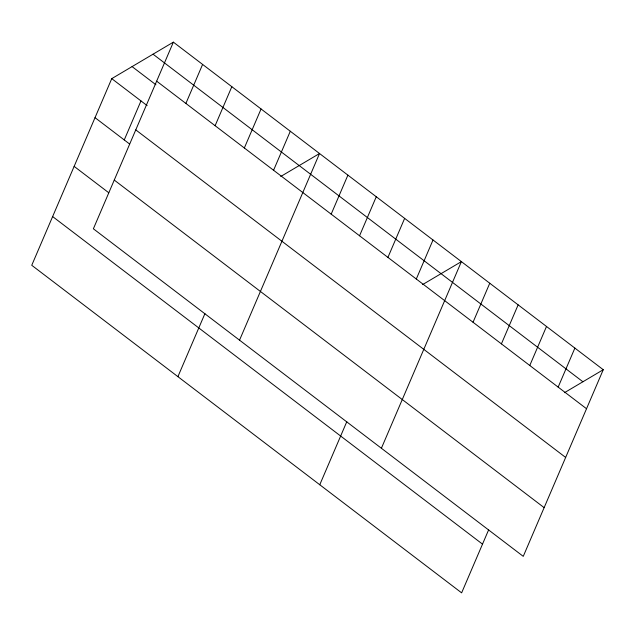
<?xml version="1.0" encoding="UTF-8"?>
<svg xmlns="http://www.w3.org/2000/svg" width="635" height="635" viewBox="0 0 635 635"><rect width="100%" height="100%" fill="white"/><g stroke="black" fill="none" stroke-linecap="round" stroke-linejoin="round"><path stroke-width="0.95" d="M173.371 42.148L93.377 228.79L523.256 556.355L603.25 369.713L173.371 42.148L111.744 78.645L31.75 265.287L461.629 592.852L488.656 529.796M124.254 139.938L140.978 100.917M185.88 103.441L202.605 64.421M215.114 125.714L231.831 86.693M244.34 147.987L261.064 108.974M177.911 376.658L204.938 313.603M273.574 170.259L290.298 131.247M239.538 340.162L319.532 153.519L280.757 176.482M331.176 214.154L347.901 175.141M359.553 235.775L376.269 196.763M387.921 257.397L404.646 218.376M319.77 484.751L346.797 421.696M416.298 279.011L433.014 239.998M381.397 448.254L461.391 261.62L422.616 284.583M473.043 322.255L489.76 283.242M501.412 343.876L518.136 304.856M529.78 365.49L546.505 326.477M558.157 387.112L574.881 348.099M564.475 392.684L603.25 369.713M153.035 54.189L582.914 381.762M156.647 81.161L586.526 408.734M132.08 66.604L155.924 84.772M111.744 78.645L147.13 105.608M135.771 129.881L565.65 457.446M95.02 117.658L129.635 144.042M114.252 180.07L544.139 507.643M74.144 166.378L108.76 192.754M52.626 216.567L482.513 544.139"/></g></svg>
